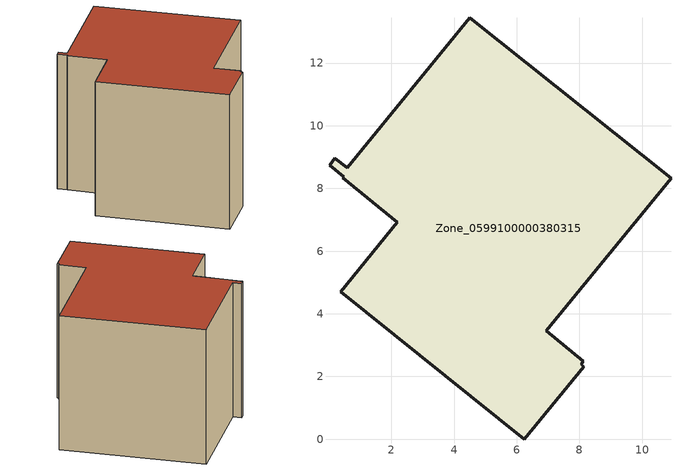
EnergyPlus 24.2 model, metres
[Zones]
Zone_0599100000380315
 floor ground (C_G): 0.48,8.38 0.03,8.74 0.2,8.96 0.59,8.65 4.5,13.44 10.92,8.32 6.95,3.45 8.12,2.49 8.05,2.39 8.14,2.31 6.25,0 0.39,4.71 2.19,6.92 0.45,8.34 z0
 wall outside (C_F): 0.39,4.71 6.25,0 8.14,2.31 8.05,2.39 8.12,2.49 6.95,3.45 10.92,8.32 4.5,13.44 0.59,8.65 0.2,8.96 0.03,8.74 0.48,8.38 0.45,8.34 2.19,6.92 0.39,4.71 z0:8.06
 roof outside (C_R): 0.48,8.38 0.45,8.34 2.19,6.92 0.39,4.71 6.25,0 8.14,2.31 8.05,2.39 8.12,2.49 6.95,3.45 10.92,8.32 4.5,13.44 0.59,8.65 0.2,8.96 0.03,8.74 z8.06
[BUILDING]
Pand.0599100000380315: North Axis=0; Terrain=City; Loads Convergence Tolerance Value=0.04; Temperature Convergence Tolerance Value=0.4; Solar Distribution=FullExterior; Maximum Number of Warmup Days=25; Minimum Number of Warmup Days=1
[Site:Location]
Rotterdam.The.Hague.AP_ZH_NLD Design_Conditions: Latitude=51.96; Longitude=4.45; Time Zone=1; Elevation=-4.5
[SITE:GROUNDTEMPERATURE:BUILDINGSURFACE]
18, 18, 18, 18, 18, 18, 18, 18, 18, 18, 18, 18
[MATERIAL] Thermal Absorptance=0.9; Solar Absorptance=0.7; Visible Absorptance=0.7
Name | Roughness | Thickness | Conductivity | Density | Specific Heat
G.TC.1946-1964 | MediumSmooth | 0.15 | 1 | 540 | 1210
F.TC.1946-1964 | Rough | 0.3 | 0.857143 | 1920 | 840
R.TC.1946-1964 | MediumRough | 0.2 | 0.235294 | 1500 | 1000
[CONSTRUCTION]
C_G: G.TC.1946-1964
C_F: F.TC.1946-1964
C_R: R.TC.1946-1964
[ZONE]
Zone_0599100000380315: Type=1; Multiplier=1; Ceiling Height=Autocalculate; Volume=Autocalculate; Floor Area=autocalculate; Part of Total Floor Area=Yes
[ZONEINFILTRATION:DESIGNFLOWRATE]
Infil_Zone_0599100000380315: Zone or ZoneList or Space or SpaceList=Zone_0599100000380315; Schedule=AlwaysOn; Design Flow Rate Calculation Method=Flow/Area; Flow Rate per Floor Area=0.003; Constant Term Coefficient=1; Temperature Term Coefficient=0; Velocity Term Coefficient=0; Velocity Squared Term Coefficient=0
[HVACTEMPLATE:ZONE:IDEALLOADSAIRSYSTEM]
Zone_0599100000380315: Maximum Heating Supply Air Temperature=50; Minimum Cooling Supply Air Temperature=13; Maximum Heating Supply Air Humidity Ratio=0.0156; Minimum Cooling Supply Air Humidity Ratio=0.0077; Heating Limit=NoLimit; Cooling Limit=NoLimit; Dehumidification Control Type=ConstantSensibleHeatRatio; Cooling Sensible Heat Ratio=0.7; Dehumidification Setpoint=60; Humidification Control Type=None; Humidification Setpoint=30; Outdoor Air Method=None; Outdoor Air Flow Rate per Person=0.00944; Outdoor Air Flow Rate per Zone Floor Area=0; Outdoor Air Flow Rate per Zone=0; Demand Controlled Ventilation Type=None; Outdoor Air Economizer Type=NoEconomizer; Heat Recovery Type=None; Sensible Heat Recovery Effectiveness=0.7; Latent Heat Recovery Effectiveness=0.65
[ZONECONTROL:THERMOSTAT]
ThermostatControl_Zone_0599100000380315: Zone or ZoneList=Zone_0599100000380315; Control Type Schedule=DualSetpointControlType; Control 1=Thermostat_Zone_0599100000380315; Temperature Difference Between Cutout And Setpoint=0
[THERMOSTATSETPOINT:DUALSETPOINT]
Thermostat_Zone_0599100000380315: Heating Setpoint Temperature Schedule=HeatingSetpoint_Zone_0599100000380315; Cooling Setpoint Temperature Schedule=CoolingSetpoint_Zone_0599100000380315
[SCHEDULE:COMPACT]
HeatingSetpoint_Zone_0599100000380315: Through: 12/31, For: AllDays, Until: 24:00, 21
CoolingSetpoint_Zone_0599100000380315: Through: 12/31, For: AllDays, Until: 24:00, 24
DualSetpointControlType: Through: 12/31, For: AllDays, Until: 24:00, 4
AlwaysOn: Through: 12/31, For: AllDays, Until: 24:00, 1
